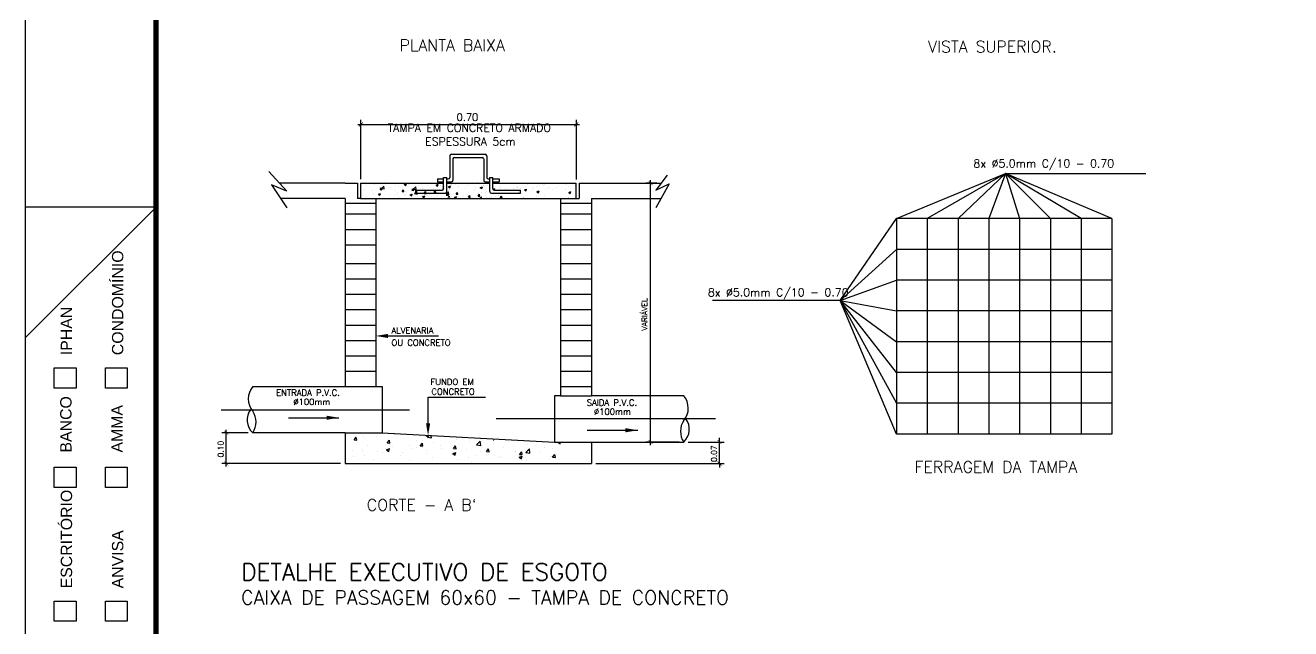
# Model space of a CAD drawing. Header units: millimetres. Extents: x -336 to -33, y -135 to 770.
# Drawn here: x -222.09 to -197.9, y 658.56 to 670.08 of the extents above; entities that cross this region are included whole.
import ezdxf
from ezdxf.enums import TextEntityAlignment as Align

# ---------------------------------------------------------------- set-up
doc = ezdxf.new("R2010")
doc.units = ezdxf.units.MM
doc.header["$LTSCALE"] = 50
doc.header["$MEASUREMENT"] = 0
doc.linetypes.add('CENTER2', pattern=[28.575, 19.05, -3.175, 3.175, -3.175])
for name, color, linetype in [('A-LAYOUT', 7, 'CONTINUOUS'), ('DETALLHES_CAIXAS', 6, 'CONTINUOUS'), ("PRANCHA - PROJETU'S", 7, 'CONTINUOUS'), ('TXT_1', 2, 'CONTINUOUS'), ('TXT_2', 6, 'CONTINUOUS')]:
    doc.layers.add(name, color=color, linetype=linetype)
doc.styles.add('ADITIVOCAD', font='ROMANS.shx')
doc.styles.add('ARIAL', font='arial.ttf', dxfattribs={"height": 2})
doc.styles.add('ROMANS', font='romans', dxfattribs={"height": 0.1})

# ---------------------------------------------------------------- blocks, each defined once
blk = doc.blocks.new('ADFSGASDFG')
at = {"layer": "PRANCHA - PROJETU'S", "color": 1}
for p, q in [((276.578, 107.346), (276.578, 47.946)), ((279.078, 77.646), (276.578, 75.146)), ((279.078, 77.646), (276.578, 77.646))]:
    blk.add_line(p, q, dxfattribs=at)
at = {"layer": "PRANCHA - PROJETU'S", "color": 4, "const_width": 0.1}
blk.add_lwpolyline([(279.078, 106.346), (359.678, 106.346), (359.678, 48.946), (279.078, 48.946)], close=True, dxfattribs=at)
at = {"layer": "PRANCHA - PROJETU'S"}
for points in [[(277.13, 74.573), (277.548, 74.573), (277.548, 74.187), (277.13, 74.187)], [(278.109, 74.573), (278.526, 74.573), (278.526, 74.187), (278.109, 74.187)], [(277.13, 72.674), (277.548, 72.674), (277.548, 72.289), (277.13, 72.289)], [(278.109, 72.674), (278.526, 72.674), (278.526, 72.289), (278.109, 72.289)], [(277.13, 70.118), (277.548, 70.118), (277.548, 69.732), (277.13, 69.732)], [(278.109, 70.118), (278.526, 70.118), (278.526, 69.732), (278.109, 69.732)]]:
    blk.add_lwpolyline(points, close=True, dxfattribs=at)
at = {"layer": "PRANCHA - PROJETU'S", "color": 2, "style": 'ARIAL'}
for s, p in [('CONDOMÍNIO', (278.235, 74.816)), ('IPHAN', (277.256, 74.816)), ('BANCO', (277.245, 72.956)), ('AMMA', (278.224, 72.956)), ('ESCRITÓRIO', (277.256, 70.361)), ('ANVISA', (278.235, 70.361))]:
    blk.add_text(s, height=0.2168, rotation=90, dxfattribs=at).set_placement(p, align=Align.TOP_LEFT)

msp = doc.modelspace()

# ---------------------------------------------------------------- linework, layer by layer
at = {"layer": 'A-LAYOUT', "linetype": 'ByBlock'}
for p, q in [((-215.674, 667.145), (-215.674, 668.279)), ((-211.557, 667.136), (-211.557, 668.279)), ((-215.733, 668.19), (-211.498, 668.19)), ((-210.021, 667.068), (-210.227, 667.068)), ((-210.139, 662.063), (-210.139, 667.126)), ((-217.828, 662.299), (-218.335, 662.299)), ((-218.247, 661.652), (-218.247, 662.357)), ((-208.82, 662.122), (-208.82, 662.199)), ((-209.593, 662.122), (-210.227, 662.122)), ((-209.417, 662.122), (-208.732, 662.122)), ((-208.82, 661.71), (-208.82, 662.122)), ((-216.063, 661.71), (-218.335, 661.71)), ((-211.182, 661.71), (-208.732, 661.71)), ((-208.82, 661.71), (-208.82, 661.634))]:
    msp.add_line(p, q, dxfattribs=at)
at = {"layer": 'A-LAYOUT'}
for p, q in [((-213.975, 667.59), (-213.975, 667.178)), ((-213.946, 667.619), (-213.299, 667.619)), ((-213.917, 667.531), (-213.917, 667.119)), ((-213.887, 667.56), (-213.358, 667.56)), ((-213.328, 667.531), (-213.328, 667.119)), ((-213.27, 667.59), (-213.27, 667.178)), ((-217.433, 667.289), (-217.093, 666.916)), ((-205.438, 666.391), (-203.353, 667.251)), ((-203.353, 667.251), (-204.85, 666.391)), ((-204.262, 666.391), (-203.353, 667.251)), ((-203.353, 667.251), (-203.673, 666.391)), ((-203.353, 667.251), (-202.497, 666.391)), ((-201.909, 666.391), (-203.353, 667.251)), ((-201.321, 666.391), (-203.353, 667.251)), ((-203.353, 667.251), (-200.671, 667.251)), ((-203.353, 667.251), (-203.085, 666.391)), ((-217.093, 666.916), (-217.382, 667.035)), ((-217.382, 667.035), (-217.093, 666.594)), ((-215.561, 667.022), (-215.561, 667.022)), ((-215.414, 667.041), (-215.414, 667.041)), ((-215.28, 666.965), (-215.234, 667.013)), ((-215.228, 666.957), (-215.234, 667.013)), ((-215.202, 667.084), (-215.202, 667.084)), ((-215.191, 667.071), (-215.191, 667.071)), ((-215.011, 667.031), (-215.011, 667.031)), ((-214.953, 667.009), (-214.953, 667.009)), ((-214.888, 667.07), (-214.888, 667.07)), ((-214.847, 667.045), (-214.806, 667.061)), ((-214.847, 667.045), (-214.818, 667.025)), ((-214.818, 667.025), (-214.806, 667.061)), ((-214.806, 667.028), (-214.806, 667.028)), ((-214.768, 667.044), (-214.768, 667.044)), ((-214.709, 667.073), (-214.709, 667.073)), ((-214.672, 666.952), (-214.626, 666.999)), ((-214.619, 666.943), (-214.626, 666.999)), ((-214.594, 667.07), (-214.594, 667.07)), ((-214.583, 667.057), (-214.583, 667.057)), ((-214.574, 667.057), (-214.574, 667.057)), ((-214.403, 667.018), (-214.403, 667.018)), ((-214.28, 667.057), (-214.28, 667.057)), ((-214.239, 667.032), (-214.197, 667.048)), ((-214.239, 667.032), (-214.209, 667.012)), ((-214.211, 667.148), (-214.093, 667.148)), ((-214.211, 667.148), (-214.211, 667.09)), ((-214.211, 667.09), (-214.093, 667.09)), ((-214.209, 667.012), (-214.197, 667.048)), ((-214.16, 667.031), (-214.16, 667.031)), ((-214.101, 667.059), (-214.101, 667.059)), ((-214.093, 666.964), (-214.093, 667.178)), ((-214.093, 667.178), (-214.034, 667.178)), ((-214.086, 667.005), (-214.086, 667.005)), ((-214.034, 666.905), (-214.034, 667.178)), ((-214.034, 667.148), (-214.005, 667.148)), ((-214.034, 667.09), (-213.946, 667.09)), ((-214.002, 666.998), (-213.96, 667.014)), ((-214.002, 666.998), (-213.972, 666.978)), ((-213.972, 666.978), (-213.96, 667.014)), ((-213.966, 667.044), (-213.966, 667.044)), ((-213.946, 667.031), (-213.946, 667.031)), ((-213.941, 667.033), (-213.941, 667.033)), ((-213.863, 667.034), (-213.863, 667.034)), ((-213.812, 667), (-213.812, 667)), ((-213.632, 667.017), (-213.632, 667.017)), ((-213.478, 666.991), (-213.478, 666.991)), ((-213.442, 667.083), (-213.442, 667.083)), ((-213.393, 666.985), (-213.352, 667)), ((-213.364, 666.965), (-213.352, 667)), ((-213.338, 667.017), (-213.338, 667.017)), ((-213.333, 667.019), (-213.333, 667.019)), ((-213.318, 667.004), (-213.318, 667.004)), ((-213.299, 667.09), (-213.211, 667.09)), ((-213.255, 667.02), (-213.255, 667.02)), ((-213.24, 667.148), (-213.211, 667.148)), ((-213.211, 666.905), (-213.211, 667.178)), ((-213.211, 667.178), (-213.152, 667.178)), ((-213.209, 667.082), (-213.209, 667.082)), ((-213.152, 666.964), (-213.152, 667.178)), ((-213.152, 667.148), (-213.034, 667.148)), ((-213.152, 667.09), (-213.034, 667.09)), ((-213.128, 667.07), (-213.128, 667.07)), ((-213.034, 667.148), (-213.034, 667.09)), ((-213.024, 667.004), (-213.024, 667.004)), ((-213.004, 666.991), (-213.004, 666.991)), ((-212.834, 667.07), (-212.834, 667.07)), ((-212.814, 667.057), (-212.814, 667.057)), ((-212.71, 666.991), (-212.71, 666.991)), ((-212.687, 667.003), (-212.687, 667.003)), ((-212.601, 667.069), (-212.601, 667.069)), ((-212.535, 666.997), (-212.535, 666.997)), ((-212.52, 667.057), (-212.52, 667.057)), ((-212.5, 667.043), (-212.5, 667.043)), ((-212.344, 667.062), (-212.344, 667.062)), ((-212.312, 667.009), (-212.312, 667.009)), ((-212.206, 667.043), (-212.206, 667.043)), ((-212.186, 667.03), (-212.186, 667.03)), ((-212.163, 667.046), (-212.163, 667.046)), ((-212.079, 666.99), (-212.079, 666.99)), ((-211.892, 667.03), (-211.892, 667.03)), ((-211.736, 667.049), (-211.736, 667.049)), ((-211.704, 666.996), (-211.704, 666.996)), ((-211.578, 667.017), (-211.578, 667.017)), ((-211.555, 667.033), (-211.555, 667.033)), ((-209.819, 667.221), (-210.039, 666.933)), ((-210.039, 666.933), (-209.785, 667.052)), ((-209.785, 667.052), (-210.039, 666.594)), ((-215.614, 666.95), (-215.614, 666.95)), ((-215.569, 666.809), (-215.569, 666.809)), ((-215.454, 666.926), (-215.454, 666.926)), ((-215.443, 666.864), (-215.443, 666.864)), ((-215.346, 666.839), (-215.346, 666.839)), ((-215.341, 666.855), (-215.3, 666.871)), ((-215.341, 666.855), (-215.312, 666.836)), ((-215.317, 666.987), (-215.317, 666.987)), ((-215.313, 666.797), (-215.313, 666.797)), ((-215.312, 666.836), (-215.3, 666.871)), ((-215.309, 666.945), (-215.28, 666.979)), ((-215.309, 666.945), (-215.273, 666.942)), ((-215.273, 666.942), (-215.28, 666.979)), ((-215.28, 666.965), (-215.228, 666.957)), ((-215.129, 666.851), (-215.129, 666.851)), ((-215.111, 666.985), (-215.111, 666.985)), ((-215.018, 666.836), (-215.018, 666.836)), ((-215.006, 666.936), (-215.006, 666.936)), ((-214.975, 666.888), (-214.975, 666.888)), ((-214.97, 666.856), (-214.97, 666.856)), ((-214.961, 666.796), (-214.961, 666.796)), ((-214.887, 666.908), (-214.858, 666.942)), ((-214.887, 666.908), (-214.852, 666.905)), ((-214.852, 666.905), (-214.858, 666.942)), ((-214.846, 666.913), (-214.846, 666.913)), ((-214.835, 666.85), (-214.835, 666.85)), ((-214.827, 666.907), (-214.827, 666.907)), ((-214.815, 666.837), (-214.815, 666.837)), ((-214.738, 666.825), (-214.738, 666.825)), ((-214.733, 666.842), (-214.692, 666.858)), ((-214.733, 666.842), (-214.704, 666.822)), ((-214.716, 666.877), (-214.716, 666.877)), ((-214.709, 666.974), (-214.709, 666.974)), ((-214.705, 666.784), (-214.705, 666.784)), ((-214.704, 666.822), (-214.692, 666.858)), ((-214.7, 666.932), (-214.672, 666.966)), ((-214.7, 666.932), (-214.665, 666.929)), ((-214.665, 666.929), (-214.672, 666.966)), ((-214.672, 666.952), (-214.619, 666.943)), ((-214.652, 666.868), (-214.606, 666.915)), ((-214.652, 666.868), (-214.6, 666.859)), ((-214.627, 666.915), (-214.627, 666.915)), ((-214.622, 666.934), (-214.122, 666.934)), ((-214.622, 666.875), (-214.622, 666.934)), ((-214.622, 666.875), (-214.064, 666.875)), ((-214.6, 666.859), (-214.606, 666.915)), ((-214.605, 666.936), (-214.605, 666.936)), ((-214.521, 666.837), (-214.521, 666.837)), ((-214.503, 666.972), (-214.503, 666.972)), ((-214.501, 666.824), (-214.501, 666.824)), ((-214.496, 666.808), (-214.455, 666.824)), ((-214.496, 666.808), (-214.473, 666.793)), ((-214.465, 666.871), (-214.437, 666.905)), ((-214.465, 666.871), (-214.43, 666.868)), ((-214.465, 666.793), (-214.455, 666.824)), ((-214.43, 666.868), (-214.437, 666.905)), ((-214.419, 666.915), (-214.419, 666.915)), ((-214.41, 666.822), (-214.41, 666.822)), ((-214.366, 666.874), (-214.366, 666.874)), ((-214.362, 666.843), (-214.362, 666.843)), ((-214.284, 666.974), (-214.284, 666.974)), ((-214.279, 666.895), (-214.25, 666.929)), ((-214.279, 666.895), (-214.243, 666.892)), ((-214.243, 666.892), (-214.25, 666.929)), ((-214.219, 666.894), (-214.219, 666.894)), ((-214.207, 666.824), (-214.207, 666.824)), ((-214.114, 666.959), (-214.114, 666.959)), ((-214.108, 666.864), (-214.108, 666.864)), ((-214.044, 666.854), (-213.998, 666.902)), ((-214.044, 666.854), (-213.992, 666.846)), ((-214.043, 666.835), (-214.015, 666.868)), ((-214.043, 666.835), (-214.008, 666.831)), ((-214.019, 666.901), (-214.019, 666.901)), ((-214.018, 666.802), (-214.018, 666.802)), ((-214.008, 666.831), (-214.015, 666.868)), ((-214.002, 666.793), (-213.979, 666.818)), ((-213.992, 666.846), (-213.998, 666.902)), ((-213.996, 666.923), (-213.996, 666.923)), ((-213.976, 666.793), (-213.979, 666.818)), ((-213.893, 666.811), (-213.893, 666.811)), ((-213.888, 666.795), (-213.846, 666.811)), ((-213.888, 666.795), (-213.865, 666.78)), ((-213.873, 666.797), (-213.873, 666.797)), ((-213.857, 666.858), (-213.828, 666.892)), ((-213.857, 666.858), (-213.822, 666.855)), ((-213.857, 666.78), (-213.846, 666.811)), ((-213.822, 666.855), (-213.828, 666.892)), ((-213.819, 666.804), (-213.819, 666.804)), ((-213.811, 666.901), (-213.811, 666.901)), ((-213.716, 666.827), (-213.716, 666.827)), ((-213.676, 666.96), (-213.676, 666.96)), ((-213.646, 666.851), (-213.646, 666.851)), ((-213.621, 666.798), (-213.593, 666.831)), ((-213.621, 666.798), (-213.586, 666.795)), ((-213.586, 666.795), (-213.593, 666.831)), ((-213.506, 666.945), (-213.506, 666.945)), ((-213.435, 666.821), (-213.406, 666.855)), ((-213.435, 666.821), (-213.4, 666.818)), ((-213.41, 666.788), (-213.41, 666.788)), ((-213.4, 666.818), (-213.406, 666.855)), ((-213.394, 666.78), (-213.371, 666.805)), ((-213.393, 666.985), (-213.364, 666.965)), ((-213.373, 666.886), (-213.373, 666.886)), ((-213.368, 666.78), (-213.371, 666.805)), ((-213.287, 666.888), (-213.287, 666.888)), ((-213.276, 666.899), (-213.276, 666.899)), ((-213.265, 666.784), (-213.265, 666.784)), ((-213.22, 666.92), (-213.22, 666.92)), ((-213.216, 666.886), (-213.216, 666.886)), ((-213.211, 666.791), (-213.211, 666.791)), ((-213.204, 666.987), (-213.204, 666.987)), ((-213.181, 666.875), (-212.623, 666.875)), ((-213.172, 666.793), (-213.171, 666.795)), ((-213.171, 666.793), (-213.171, 666.795)), ((-213.156, 666.951), (-213.115, 666.967)), ((-213.156, 666.951), (-213.127, 666.931)), ((-213.127, 666.931), (-213.115, 666.967)), ((-213.123, 666.934), (-212.623, 666.934)), ((-213.108, 666.813), (-213.108, 666.813)), ((-213.038, 666.837), (-213.038, 666.837)), ((-213.03, 666.945), (-213.03, 666.945)), ((-213.013, 666.784), (-212.985, 666.818)), ((-213.013, 666.784), (-212.978, 666.781)), ((-212.978, 666.781), (-212.985, 666.818)), ((-212.914, 666.928), (-212.914, 666.928)), ((-212.905, 666.948), (-212.905, 666.948)), ((-212.765, 666.872), (-212.765, 666.872)), ((-212.758, 666.968), (-212.758, 666.968)), ((-212.69, 666.978), (-212.69, 666.978)), ((-212.668, 666.886), (-212.668, 666.886)), ((-212.623, 666.875), (-212.623, 666.934)), ((-212.617, 666.965), (-212.617, 666.965)), ((-212.608, 666.873), (-212.608, 666.873)), ((-212.564, 666.78), (-212.563, 666.781)), ((-212.562, 666.78), (-212.563, 666.781)), ((-212.548, 666.938), (-212.507, 666.953)), ((-212.548, 666.938), (-212.519, 666.918)), ((-212.519, 666.918), (-212.507, 666.953)), ((-212.422, 666.931), (-212.422, 666.931)), ((-212.396, 666.978), (-212.396, 666.978)), ((-212.376, 666.964), (-212.376, 666.964)), ((-212.319, 666.814), (-212.319, 666.814)), ((-212.318, 666.814), (-212.318, 666.814)), ((-212.311, 666.904), (-212.27, 666.92)), ((-212.311, 666.904), (-212.282, 666.884)), ((-212.306, 666.914), (-212.306, 666.914)), ((-212.297, 666.935), (-212.297, 666.935)), ((-212.282, 666.884), (-212.27, 666.92)), ((-212.171, 666.833), (-212.171, 666.833)), ((-212.149, 666.954), (-212.149, 666.954)), ((-212.082, 666.964), (-212.082, 666.964)), ((-212.009, 666.952), (-212.009, 666.952)), ((-211.927, 666.984), (-211.927, 666.984)), ((-211.768, 666.951), (-211.768, 666.951)), ((-211.711, 666.8), (-211.711, 666.8)), ((-211.71, 666.801), (-211.71, 666.801)), ((-211.703, 666.89), (-211.662, 666.906)), ((-211.703, 666.89), (-211.674, 666.871)), ((-211.674, 666.871), (-211.662, 666.906)), ((-211.563, 666.82), (-211.563, 666.82)), ((-206.515, 664.823), (-205.438, 666.391)), ((-205.438, 665.803), (-206.515, 664.823)), ((-206.515, 664.823), (-205.438, 665.215)), ((-206.515, 664.823), (-208.955, 664.823)), ((-205.438, 663.45), (-206.515, 664.823)), ((-206.515, 664.823), (-205.438, 664.039)), ((-205.438, 662.274), (-206.515, 664.823)), ((-206.515, 664.823), (-205.438, 662.862)), ((-206.515, 664.823), (-205.438, 664.627)), ((-215.157, 664.149), (-214.192, 664.148)), ((-217.74, 663.181), (-215.975, 663.181)), ((-215.387, 663.181), (-215.269, 663.181)), ((-215.269, 663.181), (-215.269, 662.287)), ((-214.391, 662.479), (-214.39, 662.979)), ((-214.39, 662.979), (-213.291, 662.979)), ((-211.976, 663.004), (-211.976, 662.11)), ((-211.858, 663.004), (-211.976, 663.004)), ((-209.505, 663.004), (-211.27, 663.004)), ((-217.06, 662.586), (-216.096, 662.586)), ((-215.975, 662.299), (-217.74, 662.299)), ((-215.806, 662.162), (-215.764, 662.213)), ((-215.806, 662.162), (-215.754, 662.158)), ((-215.754, 662.158), (-215.764, 662.213)), ((-215.671, 662.299), (-215.67, 662.298)), ((-215.67, 662.298), (-215.67, 662.299)), ((-215.633, 662.229), (-215.633, 662.229)), ((-215.592, 662.192), (-215.592, 662.192)), ((-215.372, 662.221), (-215.372, 662.221)), ((-215.188, 662.285), (-215.188, 662.285)), ((-215.174, 662.107), (-215.131, 662.158)), ((-215.121, 662.102), (-215.131, 662.158)), ((-215.037, 662.265), (-215.037, 662.265)), ((-214.619, 662.154), (-214.619, 662.154)), ((-214.427, 662.244), (-214.402, 662.227)), ((-214.405, 662.213), (-214.378, 662.24)), ((-214.405, 662.213), (-214.326, 662.201)), ((-214.402, 662.227), (-214.398, 662.242)), ((-214.326, 662.2), (-214.33, 662.237)), ((-213.841, 662.176), (-213.841, 662.176)), ((-213.379, 662.166), (-213.379, 662.166)), ((-213.139, 662.16), (-213.135, 662.157)), ((-213.134, 662.157), (-213.134, 662.159)), ((-211.348, 662.347), (-210.383, 662.347)), ((-215.83, 661.959), (-215.83, 661.959)), ((-215.648, 661.977), (-215.648, 661.977)), ((-215.644, 661.935), (-215.644, 661.935)), ((-215.545, 662.058), (-215.545, 662.058)), ((-215.359, 661.939), (-215.359, 661.939)), ((-215.269, 661.917), (-215.269, 661.917)), ((-215.198, 661.991), (-215.198, 661.991)), ((-215.188, 661.972), (-215.126, 661.996)), ((-215.188, 661.972), (-215.144, 661.943)), ((-215.174, 662.107), (-215.121, 662.103)), ((-215.144, 661.943), (-215.126, 661.996)), ((-215.134, 662.066), (-215.134, 662.066)), ((-215.074, 662.038), (-215.074, 662.038)), ((-214.888, 661.919), (-214.888, 661.919)), ((-214.74, 662.058), (-214.74, 662.058)), ((-214.712, 661.991), (-214.712, 661.991)), ((-214.603, 662.018), (-214.603, 662.018)), ((-214.541, 662.052), (-214.498, 662.102)), ((-214.541, 662.052), (-214.488, 662.047)), ((-214.488, 662.047), (-214.498, 662.102)), ((-214.491, 662.02), (-214.491, 662.02)), ((-214.408, 661.96), (-214.408, 661.96)), ((-214.287, 662.12), (-214.287, 662.12)), ((-214.157, 662.064), (-214.157, 662.064)), ((-214.132, 661.998), (-214.132, 661.998)), ((-213.92, 661.902), (-213.858, 661.925)), ((-213.908, 661.996), (-213.865, 662.047)), ((-213.908, 661.996), (-213.855, 661.992)), ((-213.893, 662.049), (-213.893, 662.049)), ((-213.876, 661.872), (-213.858, 661.925)), ((-213.855, 661.992), (-213.865, 662.047)), ((-213.661, 661.978), (-213.661, 661.978)), ((-213.6, 662.137), (-213.6, 662.137)), ((-213.463, 662.067), (-213.394, 662.138)), ((-213.463, 662.067), (-213.385, 662.054)), ((-213.385, 662.054), (-213.394, 662.138)), ((-213.394, 661.949), (-213.394, 661.949)), ((-213.379, 662.137), (-213.379, 662.137)), ((-213.275, 661.941), (-213.233, 661.992)), ((-213.275, 661.941), (-213.222, 661.936)), ((-213.222, 661.936), (-213.233, 661.992)), ((-213.19, 661.958), (-213.19, 661.958)), ((-212.941, 662.011), (-212.941, 662.011)), ((-212.72, 661.936), (-212.72, 661.936)), ((-212.719, 661.938), (-212.719, 661.938)), ((-212.642, 661.886), (-212.6, 661.936)), ((-212.59, 661.881), (-212.6, 661.936)), ((-212.527, 661.917), (-212.527, 661.917)), ((-212.521, 661.921), (-212.453, 661.992)), ((-212.521, 661.921), (-212.443, 661.908)), ((-212.499, 661.965), (-212.499, 661.965)), ((-212.495, 662.067), (-212.495, 662.067)), ((-212.443, 661.908), (-212.453, 661.992)), ((-212.248, 661.918), (-212.248, 661.918)), ((-212.165, 662.009), (-212.165, 662.009)), ((-212.013, 662.005), (-212.013, 662.005)), ((-211.911, 662.116), (-211.894, 662.122)), ((-211.911, 662.116), (-211.867, 662.086)), ((-211.867, 662.086), (-211.858, 662.112)), ((-211.27, 662.122), (-209.505, 662.122)), ((-215.87, 661.71), (-215.867, 661.712)), ((-215.868, 661.71), (-215.867, 661.712)), ((-215.825, 661.844), (-215.825, 661.844)), ((-215.604, 661.873), (-215.604, 661.873)), ((-215.437, 661.784), (-215.437, 661.784)), ((-214.922, 661.872), (-214.922, 661.872)), ((-214.751, 661.764), (-214.751, 661.764)), ((-214.417, 661.899), (-214.417, 661.899)), ((-214.389, 661.716), (-214.389, 661.716)), ((-214.298, 661.826), (-214.298, 661.826)), ((-213.946, 661.879), (-213.946, 661.879)), ((-213.92, 661.902), (-213.876, 661.872)), ((-213.852, 661.883), (-213.852, 661.883)), ((-213.832, 661.789), (-213.832, 661.789)), ((-213.611, 661.818), (-213.611, 661.818)), ((-213.556, 661.74), (-213.556, 661.74)), ((-213.475, 661.86), (-213.475, 661.86)), ((-213.277, 661.862), (-213.277, 661.862)), ((-213.042, 661.828), (-213.042, 661.828)), ((-213.004, 661.84), (-213.004, 661.84)), ((-212.952, 661.717), (-212.952, 661.717)), ((-212.652, 661.831), (-212.59, 661.855)), ((-212.652, 661.831), (-212.608, 661.801)), ((-212.642, 661.886), (-212.59, 661.881)), ((-212.608, 661.801), (-212.59, 661.855)), ((-212.533, 661.82), (-212.533, 661.82)), ((-212.506, 661.774), (-212.506, 661.774)), ((-212.062, 661.8), (-212.062, 661.8)), ((-212.048, 661.84), (-212.048, 661.84)), ((-212.01, 661.83), (-211.967, 661.881)), ((-212.01, 661.83), (-211.957, 661.826)), ((-211.957, 661.826), (-211.967, 661.881))]:
    msp.add_line(p, q, dxfattribs=at)
at = {"layer": 'A-LAYOUT', "linetype": 'CENTER2'}
for p, q in [((-218.346, 662.74), (-214.743, 662.74)), ((-208.899, 662.563), (-213.09, 662.563))]:
    msp.add_line(p, q, dxfattribs=at)
at = {"layer": 'A-LAYOUT', "linetype": 'ByBlock', "const_width": 0.0115}
for points in [[(-215.636, 668.229), (-215.713, 668.152)], [(-211.595, 668.152), (-211.519, 668.229)], [(-210.1, 667.029), (-210.177, 667.106)], [(-218.208, 662.26), (-218.285, 662.337)], [(-210.177, 662.16), (-210.1, 662.084)], [(-208.859, 662.16), (-208.782, 662.084)], [(-218.285, 661.749), (-218.208, 661.672)], [(-208.782, 661.672), (-208.859, 661.749)]]:
    msp.add_lwpolyline(points, dxfattribs=at)
at = {"layer": 'A-LAYOUT'}
for centre, radius, start, end in [((-213.946, 667.59), 0.0294, 90, 180), ((-213.887, 667.531), 0.0294, 90, 180), ((-213.358, 667.531), 0.0294, 0, 90), ((-213.299, 667.59), 0.0294, 360, 90), ((-214.005, 667.178), 0.0294, 270, 0), ((-213.946, 667.119), 0.0294, 270, 0), ((-213.299, 667.119), 0.0294, 180, 270), ((-213.24, 667.178), 0.0294, 180, 270), ((-214.122, 666.964), 0.0294, 270, 0), ((-214.064, 666.905), 0.0294, 270, 0), ((-213.181, 666.905), 0.0294, 180, 270), ((-213.123, 666.964), 0.0294, 180, 270), ((-217.464, 662.945), 0.363, 139.479, 220.1167), ((-209.781, 662.769), 0.363, 319.8833, 40.521), ((-217.518, 662.543), 0.33, 142.6939, 227.8378), ((-218.047, 662.504), 0.369, 326.2599, 34.1998), ((-209.198, 662.327), 0.369, 145.8002, 213.7401), ((-209.727, 662.367), 0.33, 312.1622, 37.3061)]:
    msp.add_arc(centre, radius, start, end, dxfattribs=at)
for points in [[(-215.157, 664.109), (-215.157, 664.188), (-215.392, 664.149)], [(-216.331, 662.625), (-216.331, 662.547), (-216.096, 662.586)], [(-214.351, 662.479), (-214.43, 662.479), (-214.391, 662.244)], [(-210.619, 662.386), (-210.619, 662.308), (-210.383, 662.347)]]:
    msp.add_solid(points, dxfattribs=at)
at = {"layer": 'DETALLHES_CAIXAS'}
for p, q in [((-215.975, 667.068), (-217.231, 667.068)), ((-215.975, 667.068), (-215.739, 667.068)), ((-215.739, 667.068), (-215.739, 666.773)), ((-215.681, 667.068), (-214.093, 667.068)), ((-215.681, 667.068), (-215.681, 666.773)), ((-214.034, 667.068), (-213.211, 667.068)), ((-213.446, 667.068), (-213.211, 667.068)), ((-213.152, 667.068), (-211.564, 667.068)), ((-211.564, 667.068), (-211.564, 666.773)), ((-211.505, 667.068), (-211.27, 667.068)), ((-211.505, 667.068), (-211.505, 666.773)), ((-211.27, 667.068), (-209.933, 667.068)), ((-215.975, 666.773), (-217.219, 666.773)), ((-215.975, 666.773), (-215.975, 664.945)), ((-215.681, 666.773), (-215.739, 666.773)), ((-215.681, 666.773), (-211.564, 666.773)), ((-215.387, 666.773), (-215.387, 664.945)), ((-211.858, 666.773), (-211.858, 664.945)), ((-211.564, 666.773), (-211.505, 666.773)), ((-211.27, 666.773), (-211.27, 664.945)), ((-211.27, 666.773), (-209.933, 666.773)), ((-215.975, 666.685), (-215.387, 666.685)), ((-211.858, 666.685), (-211.27, 666.685)), ((-215.975, 666.479), (-215.387, 666.479)), ((-211.858, 666.479), (-211.27, 666.479)), ((-205.438, 666.391), (-205.438, 662.274)), ((-201.321, 666.391), (-205.438, 666.391)), ((-204.85, 666.391), (-204.85, 662.274)), ((-204.262, 666.391), (-204.262, 662.274)), ((-203.673, 666.391), (-203.673, 662.274)), ((-203.085, 666.391), (-203.085, 662.274)), ((-202.497, 666.391), (-202.497, 662.274)), ((-201.909, 666.391), (-201.909, 662.274)), ((-201.321, 666.391), (-201.321, 662.274)), ((-215.975, 666.185), (-215.387, 666.185)), ((-211.858, 666.185), (-211.27, 666.185)), ((-215.975, 665.891), (-215.387, 665.891)), ((-211.858, 665.891), (-211.27, 665.891)), ((-201.321, 665.803), (-205.438, 665.803)), ((-215.975, 665.534), (-215.387, 665.534)), ((-211.858, 665.534), (-211.27, 665.534)), ((-215.975, 665.24), (-215.387, 665.24)), ((-211.858, 665.24), (-211.27, 665.24)), ((-201.321, 665.215), (-205.438, 665.215)), ((-215.975, 664.945), (-215.975, 663.181)), ((-215.975, 664.945), (-215.387, 664.945)), ((-215.387, 664.945), (-215.387, 663.181)), ((-211.858, 664.945), (-211.858, 663.004)), ((-211.858, 664.945), (-211.27, 664.945)), ((-211.27, 664.945), (-211.27, 663.004)), ((-215.975, 664.651), (-215.387, 664.651)), ((-211.858, 664.651), (-211.27, 664.651)), ((-201.321, 664.627), (-205.438, 664.627)), ((-215.975, 664.357), (-215.387, 664.357)), ((-211.858, 664.357), (-211.27, 664.357)), ((-215.975, 664.063), (-215.387, 664.063)), ((-211.858, 664.063), (-211.27, 664.063)), ((-201.321, 664.039), (-205.438, 664.039)), ((-215.975, 663.769), (-215.387, 663.769)), ((-211.858, 663.769), (-211.27, 663.769)), ((-215.975, 663.475), (-215.387, 663.475)), ((-211.858, 663.475), (-211.27, 663.475)), ((-201.321, 663.45), (-205.438, 663.45)), ((-215.975, 663.181), (-215.387, 663.181)), ((-211.858, 663.181), (-211.27, 663.181)), ((-211.858, 663.004), (-211.27, 663.004)), ((-201.321, 662.862), (-205.438, 662.862)), ((-215.975, 662.299), (-215.975, 661.71)), ((-215.975, 662.299), (-215.269, 662.299)), ((-215.269, 662.299), (-211.976, 662.122)), ((-201.321, 662.274), (-205.438, 662.274)), ((-211.976, 662.122), (-211.27, 662.122)), ((-211.27, 662.122), (-211.27, 661.71)), ((-215.975, 661.71), (-211.27, 661.71))]:
    msp.add_line(p, q, dxfattribs=at)

# ---------------------------------------------------------------- block references
at = {"layer": "PRANCHA - PROJETU'S", "color": 1}
msp.add_blockref('ADFSGASDFG', (-498.667, 588.965), dxfattribs=at)

# ---------------------------------------------------------------- texts
at = {"layer": 'A-LAYOUT', "style": 'ROMANS'}
for s, height, p in [('TAMPA EM CONCRETO ARMADO', 0.15293, (-215.163, 668.123)), ('ESPESSURA 5cm', 0.15293, (-214.447, 667.862)), ('8x %%C5.0mm C/10 - 0.70', 0.15293, (-203.967, 667.444)), ('8x %%C5.0mm C/10 - 0.70', 0.15293, (-209.043, 664.981)), ('ALVENARIA', 0.1176, (-215.09, 664.253)), ('OU CONCRETO', 0.11764, (-215.09, 664.019)), ('ENTRADA P.V.C. ', 0.11764, (-217.293, 663.064)), ('FUNDO EM', 0.1176, (-214.344, 663.271)), ('CONCRETO', 0.1176, (-214.327, 663.084)), ('%%C100mm', 0.1176, (-216.966, 662.89)), ('SAIDA P.V.C.', 0.11764, (-211.359, 662.875)), ('%%C100mm', 0.1176, (-211.221, 662.703))]:
    msp.add_text(s, height=height, dxfattribs=at).set_placement(p, align=Align.MIDDLE_LEFT)
msp.add_text('0.70', height=0.1376, dxfattribs=at).set_placement((-213.845, 668.259))
for s, p in [('VARIÁVEL', (-210.202, 664.25)), ('0.10', (-218.3, 661.828)), ('0.07', (-208.873, 661.74))]:
    msp.add_text(s, height=0.1059, rotation=90, dxfattribs=at).set_placement(p)
at = {"layer": 'TXT_1', "style": 'ADITIVOCAD'}
for s, p in [('PLANTA BAIXA', (-213.928, 669.702)), ('VISTA SUPERIOR.', (-203.605, 669.676)), ('FERRAGEM DA TAMPA', (-203.538, 661.646)), ('CORTE - A B`', (-214.512, 660.921))]:
    msp.add_text(s, height=0.22057, dxfattribs=at).set_placement(p, align=Align.MIDDLE)
at = {"layer": 'TXT_2', "style": 'ADITIVOCAD'}
for s, height, p in [('DETALHE EXECUTIVO DE ESGOTO', 0.3235, (-217.959, 659.478)), ('CAIXA DE PASSAGEM 60x60 - TAMPA DE CONCRETO', 0.26468, (-217.964, 659.02))]:
    msp.add_text(s, height=height, dxfattribs=at).set_placement(p)

doc.saveas('drawing.dxf')
